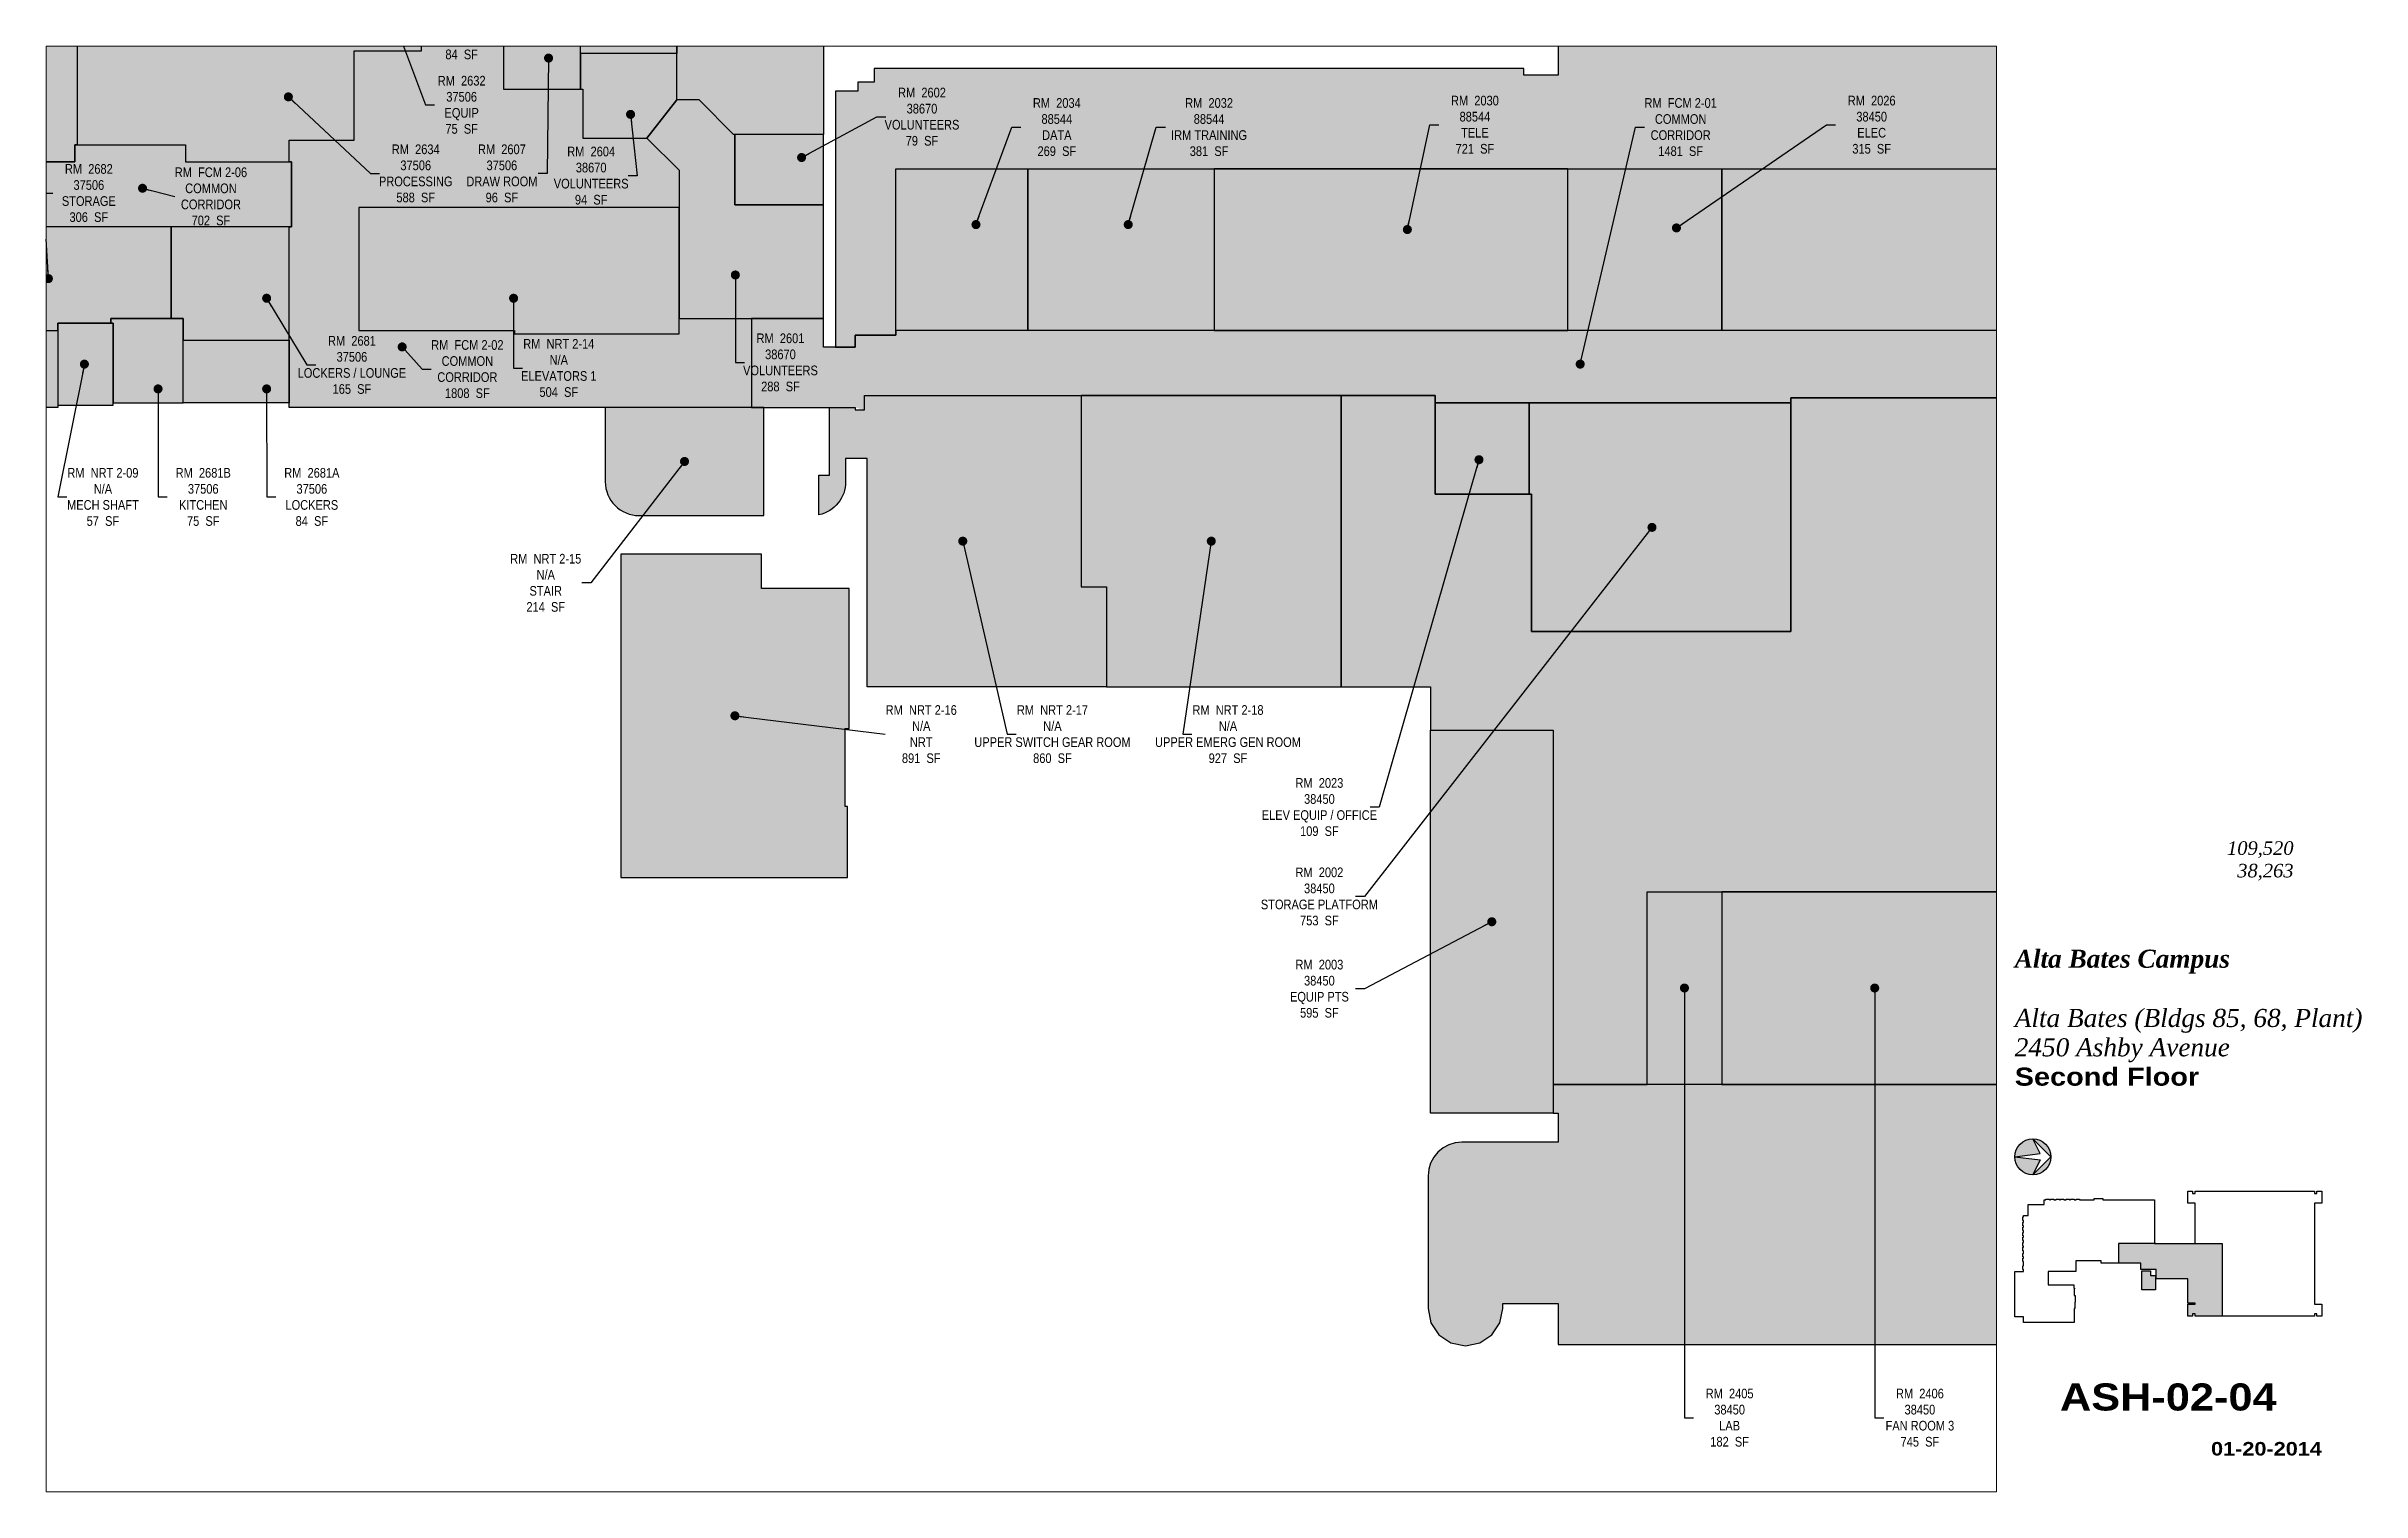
# Paper-space layout '04' of a CAD drawing. Header units: inches. Extents: x 0.9 to 17, y 0.5 to 10.5.
# The model-space entities are those that its viewports show. They can reach past a viewport. Long polylines and large blocks are cut down to what shows.
import ezdxf
from ezdxf.enums import TextEntityAlignment as Align

# ---------------------------------------------------------------- set-up
doc = ezdxf.new("R2010")
doc.units = ezdxf.units.IN
doc.header["$MEASUREMENT"] = 0
for name, color, linetype in [('0-LABEL', 3, 'Continuous'), ('1-NRT', 200, 'Continuous'), ('1-NRT-PTN', 253, 'Continuous'), ('3-FCM', 190, 'Continuous'), ('3-FCM-PTN', 9, 'Continuous'), ('4-OCC', 6, 'Continuous'), ('4-OCC-PTN', 95, 'Continuous'), ('T-5', 5, 'Continuous'), ('T-8', 8, 'Continuous')]:
    doc.layers.add(name, color=color, linetype=linetype)
doc.layers.add('T-VWPRT', color=1, linetype='Continuous', plot=False)
doc.styles.add('ArialB', font='')
doc.styles.add('ArialN', font='ARIALN.TTF')
doc.styles.add('TimesI', font='timesi.ttf')
doc.styles.add('TimesIB', font='timesbi.ttf')
doc.styles.get('ArialB').set_extended_font_data('Arial Black')
doc.dimstyles.new('AB-195', dxfattribs={"dimscale": 195, "dimtxt": 0.070312, "dimasz": 0.0625, "dimexe": 0.0625, "dimexo": 0.125, "dimgap": 0.25, "dimtad": 0, "dimdec": 4, "dimrnd": 0.0625, "dimzin": 0, "dimdsep": 46, "dimlunit": 4, "dimtxsty": 'ArialN', "dimblk": 'ARCHTICK', "dimcen": 0.0625, "dimclrd": 256, "dimclre": 256, "dimclrt": 256, "dimadec": 0, "dimazin": 0, "dimtfac": 1, "dimtdec": 4, "dimtofl": 0, "dimtmove": 2, "dimatfit": 3, "dimldrblk": 'DOT', "dimfxl": 0, "dimfrac": 2, "dimtolj": 1, "dimtzin": 0, "dimlwd": -1, "dimlwe": -1, "dimarcsym": 0})

# ---------------------------------------------------------------- blocks, each defined once
blk = doc.blocks.new('n-arrow')
h = blk.add_hatch(color=256)
h.paths.add_polyline_path([(0, 0.125), (0.125, 0, 0.414214)])
h.paths.add_polyline_path([(0, 0.125, 0.414214), (-0.125, 0), (0.051, 0.022)])
h = blk.add_hatch(color=256)
h.paths.add_polyline_path([(0.051, -0.022), (-0.125, 0, 0.414214), (0, -0.125)])
h.paths.add_polyline_path([(0.125, 0), (0, -0.125, 0.414214)])
for p, q in [((-0.125, 0), (0.051, 0.022)), ((-0.125, 0), (0.051, -0.022)), ((0, 0.125), (0.125, 0)), ((0.051, 0.022), (0, 0.125)), ((0, -0.125), (0.125, 0)), ((0.051, -0.022), (0, -0.125))]:
    blk.add_line(p, q)
blk.add_circle((0, 0), 0.125)
blk = doc.blocks.new('AB-TB-text')
for tag, style, p in [('GROSS', 'TimesI', (1.93, 4.406)), ('USEABLE', 'TimesI', (1.93, 4.25)), ('DATE', 'ArialB', (2.125, 0.25))]:
    blk.add_attdef(tag, text='', height=0.0938, dxfattribs=dict(style=style)).set_placement(p, align=Align.RIGHT)
for tag, style, p in [('CAMPUS', 'TimesIB', (0, 3.75)), ('PAVILION', 'TimesI', (0, 3.547)), ('BUILDING', 'TimesI', (0, 3.34)), ('STREET', 'TimesI', (0, 3.137)), ('FLOOR', 'ArialB', (0, 2.934))]:
    blk.add_attdef(tag, text='', height=0.125, dxfattribs=dict(style=style)).set_placement(p, align=Align.TOP_LEFT)
at = {"style": 'ArialB'}
blk.add_attdef('DWG#', text='', height=0.188, dxfattribs=at).set_placement((1.062, 0.749), align=Align.TOP_CENTER)
blk = doc.blocks.new('_ArchTick')
at = {"const_width": 0.15}
blk.add_lwpolyline([(-0.5, -0.5), (0.5, 0.5)], dxfattribs=at)
blk = doc.blocks.new('_Dot')
at = {"lineweight": -2}
blk.add_line((-0.5, 0), (-1, 0), dxfattribs=at)
at = {"const_width": 0.5}
blk.add_lwpolyline([(-0.25, 0, 1), (0.25, 0, 1)], format="xyb", close=True, dxfattribs=at)

msp = doc.modelspace()

# ---------------------------------------------------------------- hatches: boundary and pattern name
at = {"layer": '1-NRT-PTN'}
for points in [[(6638.3, 4072), (6638.3, 4328.7), (7242.8, 4328.7), (7242.8, 4072), (7480, 4072), (7480, 4410), (7610, 4410, 0.414203), (7655.5, 4455.5), (7655.5, 4634.2, 1.066903), (7555.2, 4627.7), (7480, 4627.7), (7480, 4683), (4646, 4683), (4646, 4627.7), (4570.8, 4627.7, 1.06688), (4470.5, 4634.3), (4470.5, 4455.5, 0.414214), (4516, 4410), (4646, 4410), (4646, 4325.5), (4954.8, 4325.5), (5565.8, 4325.5), (5565.8, 4124), (5487.8, 4124), (5487.8, 4072), (4954.8, 4072), (4954.8, 4325.5), (4646, 4325.5), (4646, 3431.7), (4600, 3431.7), (4600, 3440.5), (3723, 3440.5), (3723, 3422), (3701, 3422), (3701, 3410), (3671, 3410), (3671, 3087.2), (3671, 3064.7), (3697.5, 3064.7), (3697.5, 3080.7), (3752.3, 3080.7), (3752.3, 3305), (4182, 3305), (5552.8, 3305), (5552.8, 3165.2), (5546.3, 3165.2), (5546.3, 3080.7), (5552.8, 3080.7), (5923.3, 3080.7), (5923.3, 3201), (6105.2, 3201), (6105.2, 3068.7), (6209.3, 3068.7), (6209.3, 3305), (6524.5, 3305), (6524.5, 2996.2), (6209.3, 2996.2), (4960.2, 2996.2), (4960.2, 2681), (4610.3, 2681), (4610.3, 2759), (4610.3, 2812.6), (4610.3, 2866.2), (4480.3, 2866.2), (4480.3, 2999.5), (4353.5, 2999.5), (4353.5, 2606.2), (4473.8, 2606.2), (4473.8, 2547.7), (4639.5, 2547.7), (4639.5, 2070), (4766.3, 2070), (4766.3, 2330), (5279.8, 2330), (5279.8, 2070), (4766.3, 2070), (4639.5, 2070), (4639.5, 2031), (4646, 2031), (4646, 1992), (4516, 1992, 0.414214), (4470.5, 1946.5), (4470.5, 1767.7, 1.066919), (4570.8, 1774.2), (4646, 1774.2), (4646, 1719), (5858.3, 1719), (5858.3, 2070), (5858.3, 2330), (6475.8, 2330), (6475.8, 2070), (5858.3, 2070), (5858.3, 1719), (7480, 1719), (7480, 1774.2), (7555.2, 1774.2, 1.066919), (7655.5, 1767.7), (7655.5, 1946.5, 0.414214), (7610, 1992), (7480, 1992), (7480, 2690.7), (7307.8, 2690.7), (6534.3, 2690.7), (6534.3, 2957.2), (7307.8, 2957.2), (7307.8, 2690.7), (7480, 2690.7), (7480, 4072), (7242.8, 4072)], [(3453.3, 3253), (3027.5, 3253), (3027.5, 3087.2), (3237.3, 3087.2), (3237.3, 3082.8), (3459.7, 3082.8), (3459.7, 3253)], [(2621.3, 3097), (2621.3, 2986.5), (2696, 2986.5), (2696, 3097)], [(4002.5, 2999.5), (3710, 2999.5), (3710, 2980), (3697.5, 2980), (3697.5, 2983.2), (3662.5, 2983.2), (3662.5, 2914.5), (3662.5, 2892), (3648.5, 2892), (3648.5, 2838.5, 0.353866), (3684.5, 2883), (3684.5, 2914.5), (3713.3, 2914.5), (3713.3, 2606.2), (4036.6, 2606.2), (4036.6, 2741.1), (4002.5, 2741.1)], [(4353.5, 2999.5), (4002.5, 2999.5), (4002.5, 2741.1), (4036.6, 2741.1), (4036.6, 2606.2), (4353.5, 2606.2)], [(3571, 2739), (3571, 2785.5), (3381, 2785.5), (3381, 2349), (3687, 2349), (3687, 2445), (3684, 2445), (3684, 2550), (3689, 2550), (3689, 2739)]]:
    msp.add_hatch(color=256, dxfattribs=at).paths.add_polyline_path(points)
h = msp.add_hatch(color=256, dxfattribs=at)
edge = h.paths.add_edge_path()
edge.add_line((3405.5, 2837.5), (3574, 2837.5))
edge.add_line((3574, 2837.5), (3574, 2898.5))
edge.add_line((3574, 2898.5), (3574, 2911))
edge.add_line((3574, 2911), (3574, 2983.2))
edge.add_line((3574, 2983.2), (3360, 2983.2))
edge.add_line((3360, 2983.2), (3360, 2976.7))
edge.add_line((3360, 2976.7), (3360, 2913))
edge.add_line((3360, 2913), (3360, 2883))
edge.add_arc((3405.5, 2883), 45.5, 179.9999, 270)
at = {"layer": '3-FCM-PTN'}
for points in [[(3063.3, 4150), (3063.3, 4231.2), (3222.5, 4231.2), (3222.5, 4091.5), (3216, 4091.5), (3216, 3851), (3222.5, 3851), (3222.5, 3740.5), (3355.8, 3740.5), (3355.8, 3639.7), (3222.8, 3639.7), (3222.8, 3412.8), (3329.8, 3412.8), (3329.8, 3346.8), (3416.3, 3346.8), (3459.7, 3303.3), (3459.7, 3253), (3027.5, 3253), (3027.5, 3087.2), (3237.3, 3087.2), (3237.3, 3082.8), (3459.7, 3082.8), (3459.7, 3103.5), (3557.2, 3103.5), (3557.2, 2983.2), (2933.3, 2983.2), (2933.3, 3227), (2936.5, 3227), (2936.5, 3314.7), (2933.3, 3314.7), (2933.3, 3344), (3021, 3344), (3021, 3464.2), (3112, 3464.2), (3112, 4150)], [(2936.5, 3314.7), (2936.5, 3227), (2296.3, 3227), (2296.3, 3214), (2257.3, 3214), (2257.3, 3227), (1968, 3227), (1968, 3337.5), (2107.8, 3337.5), (2107.8, 3334.2), (2416.5, 3334.2), (2416.5, 3337.5), (2572.5, 3337.5), (2572.5, 3314.7), (2644, 3314.7), (2644, 3337.5), (2793.5, 3337.5), (2793.5, 3314.7)], [(3752.3, 3087.2), (3752.3, 3080.7), (3697.5, 3080.7), (3697.5, 3064.7), (3654.8, 3064.7), (3654.8, 3103.5), (3557.2, 3103.5), (3557.2, 2983.2), (3574, 2983.2), (3654.8, 2983.2), (3697.5, 2983.2), (3710, 2980), (3710, 2999.5), (4480.3, 2999.5), (4480.3, 2989.7), (4960.2, 2989.7), (4960.2, 2996.2), (5894, 2996.2), (5894, 3080.7), (5890.8, 3080.7), (5546.3, 3080.7), (5546.3, 3087.2)]]:
    msp.add_hatch(color=256, dxfattribs=at).paths.add_polyline_path(points)
at = {"layer": '4-OCC-PTN'}
for color, points in [(181, [(2569.3, 3464.2), (2263.8, 3464.2), (2263.8, 3461), (1977.8, 3461), (1977.8, 3948.5), (1977.8, 3951.7), (2566, 3951.7), (2569.2, 3951.7), (2569.2, 4120.7), (2644, 4120.7), (2647.3, 4120.7), (2647.3, 3337.5), (2644, 3337.5), (2644, 3314.7), (2572.5, 3314.7), (2572.5, 3337.5), (2569.3, 3337.5)]), (63, [(3449.3, 3461), (3326.5, 3461), (3326.5, 3546.5), (3309, 3546.5), (3309, 3639.7), (3355.8, 3639.7), (3355.8, 3643), (3453.3, 3643), (3453.3, 3598), (3456.5, 3598), (3456.5, 3461)]), (63, [(3533.1, 3351.7), (3486.6, 3398.3), (3456.5, 3398.3), (3456.5, 3401.5), (3456.5, 3461), (3456.5, 3598), (3511.8, 3598), (3511.8, 3600.7), (3654.8, 3600.7), (3654.8, 3351.7)]), (36, [(2647.3, 3539), (2647.3, 3337.5), (2793.5, 3337.5), (2793.5, 3314.7), (2933.3, 3314.7), (2933.3, 3344), (3021, 3344), (3021, 3464.2), (3112, 3464.2), (3112, 3539)]), (36, [(3326.5, 3412.8), (3326.5, 3546.5), (3222.8, 3546.5), (3222.8, 3412.8)]), (63, [(3326.5, 3461), (3326.5, 3412.8), (3329.8, 3412.8), (3329.8, 3346.8), (3416.3, 3346.8), (3456.5, 3398.3), (3456.5, 3461)]), (63, [(3416.3, 3346.8), (3459.7, 3303.3), (3459.7, 3103.5), (3654.8, 3103.5), (3654.8, 3256.7), (3535, 3256.7), (3535, 3351.7), (3533.1, 3351.7), (3486.6, 3398.3), (3456.5, 3398.3)]), (63, [(3535, 3351.7), (3535, 3260), (3535, 3256.7), (3654.8, 3256.7), (3654.8, 3351.7)]), (61, [(3752.3, 3305), (3930.2, 3305), (3930.2, 3087.2), (3752.3, 3087.2)]), (61, [(3930.2, 3305), (4182, 3305), (4182, 3087.2), (3930.2, 3087.2)]), (61, [(4182, 3305), (4182, 3087.2), (4659, 3087.2), (4659, 3305)]), (55, [(4659, 3305), (4867, 3305), (4867, 3087.2), (4659, 3087.2)]), (55, [(4867, 3305), (5552.8, 3305), (5552.8, 3165.2), (5546.3, 3165.2), (5546.3, 3087.2), (4867, 3087.2)]), (36, [(2442.5, 3227), (2442.5, 3113), (2468.2, 3087.2), (2474, 3087.2), (2478.3, 3087.2), (2621.3, 3087.2), (2621.3, 3097), (2692.8, 3097), (2692.8, 3100.2), (2692.8, 3103.5), (2771, 3103.5), (2774.3, 3103.5), (2774.3, 3227)]), (36, [(2774.3, 3227), (2774.3, 3103.5), (2790.3, 3103.5), (2790.3, 3074.2), (2933.3, 3074.2), (2933.3, 3227)]), (36, [(2692.8, 3103.5), (2692.8, 3097), (2696, 3097), (2696, 2989.7), (2790.3, 2989.7), (2790.3, 3103.5)]), (36, [(2478.3, 3087.2), (2621.3, 3087.2), (2621.3, 2983.2), (2478.3, 2983.2)]), (36, [(2826.8, 3074.2), (2933.3, 3074.2), (2933.3, 2989.7), (2790.3, 2989.7), (2790.3, 3074.2)]), (55, [(4564.8, 2989.7), (4480.3, 2989.7), (4480.3, 2866.2), (4607, 2866.2), (4607, 2989.7)]), (55, [(4610.3, 2866.2), (4610.3, 2681), (4960.2, 2681), (4960.2, 2989.7), (4607, 2989.7), (4607, 2866.2)]), (55, [(4473.8, 2547.7), (4639.5, 2547.7), (4639.5, 2031), (4473.8, 2031)]), (55, [(4867, 2330), (4867, 2070), (4766.3, 2070), (4766.3, 2330)]), (55, [(4867, 2330), (4867, 2070), (5279.8, 2070), (5279.8, 2330)])]:
    msp.add_hatch(color=color, dxfattribs=at).paths.add_polyline_path(points)

# ---------------------------------------------------------------- linework, layer by layer
at = {"layer": '1-NRT'}
for points in [[(4646, 4325.5), (4646, 3431.7), (4600, 3431.7), (4600, 3440.5), (3723, 3440.5), (3723, 3422), (3701, 3422), (3701, 3410), (3671, 3410), (3671, 3087.2), (3671, 3064.7), (3697.5, 3064.7), (3697.5, 3080.7), (3752.3, 3080.7), (3752.3, 3305), (4182, 3305), (4182, 3305), (5552.8, 3305)], [(6209.3, 2996.2), (4960.2, 2996.2), (4960.2, 2681), (4610.3, 2681), (4610.3, 2759), (4610.3, 2812.6), (4610.3, 2866.2), (4480.3, 2866.2), (4480.3, 2999.5), (4353.5, 2999.5), (4353.5, 2999.5), (4353.5, 2606.2), (4473.8, 2606.2), (4473.8, 2547.7), (4639.5, 2547.7), (4639.5, 2070), (4639.5, 2070), (4766.3, 2070), (4766.3, 2330), (5279.8, 2330)]]:
    msp.add_lwpolyline(points, dxfattribs=at)
msp.add_lwpolyline([(5279.8, 2070), (4766.3, 2070), (4639.5, 2070), (4639.5, 2031), (4646, 2031), (4646, 1992), (4516, 1992, 0.414214), (4470.5, 1946.5), (4470.5, 1767.7, 1), (4571.3, 1767.7), (4571.3, 1774.2), (4646, 1774.2), (4646, 1719), (5858.3, 1719)], format="xyb", dxfattribs=at)
for points in [[(3453.3, 3253), (3027.5, 3253), (3027.5, 3087.2), (3237.3, 3087.2), (3237.3, 3082.8), (3459.7, 3082.8), (3459.7, 3253)], [(2621.3, 3097), (2621.3, 2986.5), (2696, 2986.5), (2696, 3097)], [(4036.6, 2606.2), (4353.5, 2606.2), (4353.5, 2999.5), (4002.5, 2999.5), (4002.5, 2741.1), (4036.6, 2741.1)], [(3571, 2739), (3571, 2785.5), (3381, 2785.5), (3381, 2349), (3687, 2349), (3687, 2445), (3684, 2445), (3684, 2550), (3689, 2550), (3689, 2739)]]:
    msp.add_lwpolyline(points, close=True, dxfattribs=at)
for points in [[(3405.5, 2837.5), (3574, 2837.5), (3574, 2898.5), (3574, 2911), (3574, 2983.2), (3360, 2983.2), (3360, 2976.7), (3360, 2976.7), (3360, 2913), (3360, 2913), (3360, 2883, 0.414214)], [(3648.5, 2838.5), (3648.5, 2892), (3662.5, 2892), (3662.5, 2914.5), (3662.5, 2983.2), (3697.5, 2983.2), (3697.5, 2980), (3710, 2980), (3710, 2999.5), (4002.5, 2999.5), (4002.5, 2741.1), (4036.6, 2741.1), (4036.6, 2606.2), (3713.3, 2606.2), (3713.3, 2914.5), (3684.5, 2914.5), (3684.5, 2883, -0.353866)]]:
    msp.add_lwpolyline(points, format="xyb", close=True, dxfattribs=at)
at = {"layer": '3-FCM'}
msp.add_lwpolyline([(3222.8, 3639.7), (3222.8, 3412.8), (3329.8, 3412.8), (3329.8, 3346.8), (3416.3, 3346.8), (3459.7, 3303.3), (3459.7, 3253), (3027.5, 3253), (3027.5, 3087.2), (3237.3, 3087.2), (3237.3, 3082.8), (3459.7, 3082.8), (3459.7, 3103.5), (3557.2, 3103.5), (3557.2, 2983.2), (2933.3, 2983.2), (2933.3, 3227), (2936.5, 3227), (2936.5, 3314.7), (2933.3, 3314.7), (2933.3, 3344), (3021, 3344), (3021, 3464.2), (3112, 3464.2), (3112, 4150)], dxfattribs=at)
for points in [[(2936.5, 3314.7), (2936.5, 3227), (2296.3, 3227), (2296.3, 3214), (2257.3, 3214), (2257.3, 3227), (1968, 3227), (1968, 3337.5), (2107.8, 3337.5), (2107.8, 3334.2), (2416.5, 3334.2), (2416.5, 3337.5), (2572.5, 3337.5), (2572.5, 3314.7), (2644, 3314.7), (2644, 3337.5), (2793.5, 3337.5), (2793.5, 3314.7)], [(5894, 3080.7), (5890.8, 3080.7), (5546.3, 3080.7), (5546.3, 3087.2), (3752.3, 3087.2), (3752.3, 3080.7), (3697.5, 3080.7), (3697.5, 3064.7), (3654.8, 3064.7), (3654.8, 3103.5), (3557.2, 3103.5), (3557.2, 2983.2), (3574, 2983.2), (3654.8, 2983.2), (3697.5, 2983.2), (3697.5, 2980), (3710, 2980), (3710, 2999.5), (4480.3, 2999.5), (4480.3, 2989.7), (4960.2, 2989.7), (4960.2, 2996.2), (5894, 2996.2), (5894, 3080.7)]]:
    msp.add_lwpolyline(points, close=True, dxfattribs=at)
at = {"layer": '4-OCC'}
for points in [[(2569.3, 3464.2), (2263.8, 3464.2), (2263.8, 3461), (1977.8, 3461), (1977.8, 3948.5), (1977.8, 3951.7), (2566, 3951.7), (2569.2, 3951.7), (2569.2, 4120.7), (2644, 4120.7), (2647.3, 4120.7), (2647.3, 3337.5), (2644, 3337.5), (2644, 3314.7), (2572.5, 3314.7), (2572.5, 3337.5), (2569.3, 3337.5), (2569.3, 3464.2)], [(3449.3, 3461), (3326.5, 3461), (3326.5, 3546.5), (3309, 3546.5), (3309, 3639.7), (3355.8, 3639.7), (3355.8, 3643), (3453.3, 3643), (3453.3, 3598), (3456.5, 3598), (3456.5, 3461)], [(2647.3, 3539), (2647.3, 3337.5), (2793.5, 3337.5), (2793.5, 3314.7), (2933.3, 3314.7), (2933.3, 3344), (3021, 3344), (3021, 3464.2), (3112, 3464.2), (3112, 3539)], [(3326.5, 3412.8), (3326.5, 3546.5), (3222.8, 3546.5), (3222.8, 3412.8)], [(3326.5, 3461), (3326.5, 3412.8), (3329.8, 3412.8), (3329.8, 3346.8), (3416.3, 3346.8), (3456.5, 3398.3), (3456.5, 3461)], [(3416.3, 3346.8), (3459.7, 3303.3), (3459.7, 3103.5), (3654.8, 3103.5), (3654.8, 3256.7), (3535, 3256.7), (3535, 3351.7), (3533.1, 3351.7), (3486.6, 3398.3), (3456.5, 3398.3)], [(3535, 3351.7), (3535, 3260), (3535, 3256.7), (3654.8, 3256.7), (3654.8, 3351.7)], [(3752.3, 3305), (3930.2, 3305), (3930.2, 3087.2), (3752.3, 3087.2)], [(3930.2, 3305), (4182, 3305), (4182, 3087.2), (3930.2, 3087.2)], [(4182, 3305), (4182, 3087.2), (4659, 3087.2), (4659, 3305), (4182, 3305)], [(4659, 3305), (4867, 3305), (4867, 3087.2), (4659, 3087.2)], [(4867, 3305), (5552.8, 3305), (5552.8, 3165.2), (5546.3, 3165.2), (5546.3, 3087.2), (4867, 3087.2)], [(2442.5, 3227), (2442.5, 3113), (2468.2, 3087.2), (2474, 3087.2), (2478.3, 3087.2), (2621.3, 3087.2), (2621.3, 3097), (2692.8, 3097), (2692.8, 3100.2), (2692.8, 3103.5), (2771, 3103.5), (2774.3, 3103.5), (2774.3, 3227)], [(2774.3, 3227), (2774.3, 3103.5), (2790.3, 3103.5), (2790.3, 3074.2), (2933.3, 3074.2), (2933.3, 3227)], [(2692.8, 3103.5), (2692.8, 3097), (2696, 3097), (2696, 2989.7), (2790.3, 2989.7), (2790.3, 3103.5)], [(2478.3, 3087.2), (2621.3, 3087.2), (2621.3, 2983.2), (2478.3, 2983.2)], [(2826.8, 3074.2), (2933.3, 3074.2), (2933.3, 2989.7), (2790.3, 2989.7), (2790.3, 3074.2)], [(4564.8, 2989.7), (4480.3, 2989.7), (4480.3, 2866.2), (4607, 2866.2), (4607, 2989.7)], [(4607, 2989.7), (4607, 2866.2), (4610.3, 2866.2), (4610.3, 2681), (4960.2, 2681), (4960.2, 2989.7)], [(4473.8, 2547.7), (4639.5, 2547.7), (4639.5, 2031), (4473.8, 2031)], [(4867, 2330), (4867, 2070), (4766.3, 2070), (4766.3, 2330)], [(4867, 2330), (4867, 2070), (5279.8, 2070), (5279.8, 2330)]]:
    msp.add_lwpolyline(points, close=True, dxfattribs=at)
msp.add_lwpolyline([(3533.1, 3351.7), (3486.6, 3398.3), (3456.5, 3398.3), (3456.5, 3401.5), (3456.5, 3461), (3456.5, 3598), (3511.8, 3598), (3511.8, 3600.7), (3654.8, 3600.7), (3654.8, 3351.7), (3533.1, 3351.7)], dxfattribs=at)

# ---------------------------------------------------------------- texts
at = {"layer": '0-LABEL', "char_height": 13, "attachment_point": 5, "style": 'ArialN'}
for s, insert in [('RM  2603\\P38670\\PVOLUNTEERS\\P325  SF', (3805.5, 3515)), ('RM  2630\\P37506\\PDRAW ROOM\\P84  SF', (3166.2, 3492)), ('RM  2632\\P37506\\PEQUIP\\P75  SF', (3166.2, 3391.5)), ('RM  2602\\P38670\\PVOLUNTEERS\\P79  SF', (3787.5, 3375.5)), ('RM  2034\\P88544\\PDATA\\P269  SF', (3969.5, 3361.5)), ('RM  2032\\P88544\\PIRM TRAINING\\P381  SF', (4175, 3361.5)), ('RM  2030\\P88544\\PTELE\\P721  SF', (4533.8, 3364.7)), ('RM  FCM 2-01\\PCOMMON\\PCORRIDOR\\P1481  SF', (4811.5, 3361.5)), ('RM  2026\\P38450\\PELEC\\P315  SF', (5069.3, 3364.7)), ('RM  2634\\P37506\\PPROCESSING\\P588  SF', (3104.2, 3299)), ('RM  2607\\P37506\\PDRAW ROOM\\P96  SF', (3220.5, 3299)), ('RM  2604\\P38670\\PVOLUNTEERS\\P94  SF', (3341, 3296)), ('RM  2682\\P37506\\PSTORAGE\\P306  SF', (2663, 3272.5)), ('RM  FCM 2-06\\PCOMMON\\PCORRIDOR\\P702  SF', (2827.8, 3268)), ('RM  2681\\P37506\\PLOCKERS / LOUNGE\\P165  SF', (3018.1, 3040.6)), ('RM  FCM 2-02\\PCOMMON\\PCORRIDOR\\P1808  SF', (3173.9, 3035)), ('RM  NRT 2-14\\PN/A\\PELEVATORS 1\\P504  SF', (3297.3, 3036.5)), ('RM  2601\\P38670\\PVOLUNTEERS\\P288  SF', (3596.5, 3044)), ('RM  NRT 2-09\\PN/A\\PMECH SHAFT\\P57  SF', (2682, 2862.5)), ('RM  2681B\\P37506\\PKITCHEN\\P75  SF', (2817.4, 2862.5)), ('RM  2681A\\P37506\\PLOCKERS\\P84  SF', (2964, 2862.5)), ('RM  NRT 2-15\\PN/A\\PSTAIR\\P214  SF', (3279.7, 2746.6)), ('RM  NRT 2-16\\PN/A\\PNRT\\P891  SF', (3786.5, 2542.5)), ('RM  NRT 2-17\\PN/A\\PUPPER SWITCH GEAR ROOM\\P860  SF', (3963.6, 2542.5)), ('RM  NRT 2-18\\PN/A\\PUPPER EMERG GEN ROOM\\P927  SF', (4200.5, 2542.5)), ('RM  2023\\P38450\\PELEV EQUIP / OFFICE\\P109  SF', (4323.9, 2444.1)), ('RM  2002\\P38450\\PSTORAGE PLATFORM\\P753  SF', (4323.9, 2323.5)), ('RM  2003\\P38450\\PEQUIP PTS\\P595  SF', (4323.9, 2199)), ('RM  2405\\P38450\\PLAB\\P182  SF', (4877.6, 1620.3)), ('RM  2406\\P38450\\PFAN ROOM 3\\P745  SF', (5134.4, 1620.3))]:
    msp.add_mtext(s, dxfattribs=dict(at, insert=insert))

# ---------------------------------------------------------------- leaders
at = {"layer": '0-LABEL', "annotation_type": 0, "has_hookline": 1}
for points, hookline_direction, text_width in [([(3047, 3580.3), (3117.3, 3391.5), (3129.5, 3391.5)], 0, 62.6), ([(3614.6, 3487.6), (3756.8, 3515)], 0, 100.1), ([(3283.5, 3454.6), (3281.4, 3299), (3269.3, 3299)], 1, 93.7), ([(2932.3, 3402.3), (3043.3, 3299), (3055.5, 3299)], 0, 97.2), ([(3394.2, 3378.7), (3403.2, 3296), (3391, 3296)], 1, 100.1), ([(3625, 3320.5), (3726.6, 3375.5), (3738.8, 3375.5)], 0, 100.1), ([(3860.4, 3230), (3908.6, 3361.5), (3920.8, 3361.5)], 0, 62.7), ([(4065.9, 3230), (4103.8, 3361.5), (4116, 3361.5)], 0, 100.3), ([(4442.6, 3223.3), (4472.9, 3364.7), (4485.1, 3364.7)], 0, 62.7), ([(4675.9, 3041.7), (4750.6, 3361.5), (4762.8, 3361.5)], 0, 93.7), ([(4805.8, 3225.5), (5008.3, 3364.7), (5020.5, 3364.7)], 0, 62.7), ([(2735.5, 3279), (2779, 3268)], 0, 95.8), ([(2608.4, 3157.1), (2602.1, 3272.5), (2614.3, 3272.5)], 0, 71.3), ([(3535.6, 3162), (3535.6, 3044), (3547.8, 3044)], 0, 100.1), ([(2903, 3130.6), (2957.2, 3040.6), (2969.3, 3040.6)], 0, 144.6), ([(3236.3, 3130.6), (3236.3, 3036.5), (3248.5, 3036.5)], 0, 97.9), ([(3085.9, 3065), (3112.9, 3035), (3125.1, 3035)], 0, 95.7), ([(2657, 3041.7), (2621.1, 2862.5), (2633.3, 2862.5)], 0, 95.4), ([(2756.4, 3008.3), (2756.4, 2862.5), (2768.6, 2862.5)], 0, 72.6), ([(2903, 3008.3), (2903.1, 2862.5), (2915.3, 2862.5)], 0, 73.4), ([(3467, 2910.4), (3340.6, 2746.6), (3328.4, 2746.6)], 1, 94.2), ([(4539.3, 2912.8), (4404.5, 2444.1), (4392.3, 2444.1)], 1, 153.6), ([(4772.8, 2821.5), (4384.8, 2323.5), (4372.6, 2323.5)], 1, 156.3), ([(3842.6, 2802.9), (3902.6, 2542.5), (3914.8, 2542.5)], 0, 208.7), ([(4178, 2802.9), (4139.6, 2542.5), (4151.8, 2542.5)], 0, 194.7), ([(3535, 2567.3), (3737.8, 2542.5)], 0, 94.1), ([(4556.6, 2289.4), (4384.8, 2199), (4372.6, 2199)], 1, 77.5), ([(4816.6, 2200), (4816.7, 1620.3), (4828.9, 1620.3)], 0, 62.8), ([(5073.4, 2200), (5073.4, 1620.3), (5085.6, 1620.3)], 0, 90.7)]:
    msp.add_leader(points, dimstyle='AB-195', dxfattribs=dict(at, hookline_direction=hookline_direction, text_width=text_width))

psp = doc.layouts.new('04')

# ---------------------------------------------------------------- hatches: boundary and pattern name
at = {"layer": 'T-8'}
h = psp.add_hatch(color=256, dxfattribs=at)
h.paths.add_polyline_path([(15.998, 2.216), (15.811, 2.216), (15.801, 2.216), (15.537, 2.216), (15.281, 2.216), (15.281, 2.082), (15.316, 2.082), (15.436, 2.082), (15.436, 2.037), (15.54, 2.037), (15.54, 1.972), (15.761, 1.972), (15.761, 1.805), (15.763, 1.805), (15.811, 1.805), (15.811, 1.798), (15.76, 1.798), (15.76, 1.715), (15.793, 1.715), (15.793, 1.731), (15.811, 1.731), (15.811, 1.715), (15.998, 1.715)])
h.paths.add_polyline_path([(15.537, 1.996), (15.503, 1.996), (15.503, 2.029), (15.443, 2.029), (15.443, 1.897), (15.537, 1.897)], flags=17)

# ---------------------------------------------------------------- linework, layer by layer
for p, q in [((15.281, 2.216), (15.281, 2.082)), ((15.537, 2.216), (15.281, 2.216)), ((15.811, 2.216), (15.998, 2.216)), ((15.998, 2.216), (15.998, 1.715))]:
    psp.add_line(p, q, dxfattribs=at)
psp.add_lwpolyline([(14.623, 1.671), (14.623, 1.71), (14.562, 1.71), (14.562, 2.024), (14.622, 2.024), (14.622, 2.038), (14.619, 2.038), (14.619, 2.062), (14.622, 2.062), (14.622, 2.092), (14.619, 2.092), (14.619, 2.116), (14.622, 2.116), (14.622, 2.124), (14.619, 2.124), (14.619, 2.148), (14.622, 2.148), (14.622, 2.167), (14.619, 2.167), (14.619, 2.191), (14.622, 2.191), (14.622, 2.199), (14.619, 2.199), (14.619, 2.223), (14.622, 2.223), (14.622, 2.237), (14.619, 2.237), (14.619, 2.261), (14.622, 2.261), (14.622, 2.269), (14.619, 2.269), (14.619, 2.293), (14.622, 2.293), (14.622, 2.307), (14.619, 2.307), (14.619, 2.331), (14.622, 2.331), (14.622, 2.339), (14.619, 2.339), (14.619, 2.363), (14.622, 2.363), (14.622, 2.377), (14.619, 2.377), (14.619, 2.401), (14.622, 2.401), (14.622, 2.41), (14.656, 2.41), (14.656, 2.486), (14.766, 2.486), (14.766, 2.52), (14.778, 2.52), (14.778, 2.523), (14.802, 2.523), (14.802, 2.52), (14.81, 2.52), (14.81, 2.523), (14.833, 2.523), (14.833, 2.52), (14.848, 2.52), (14.848, 2.523), (14.872, 2.523), (14.872, 2.52), (14.879, 2.52), (14.879, 2.523), (14.903, 2.523), (14.903, 2.52), (14.918, 2.52), (14.918, 2.523), (14.941, 2.523), (14.941, 2.52), (14.949, 2.52), (14.949, 2.523), (14.973, 2.523), (14.973, 2.52), (14.987, 2.52), (14.987, 2.523), (15.011, 2.523), (15.011, 2.52), (15.111, 2.52), (15.111, 2.529), (15.173, 2.529), (15.173, 2.52), (15.325, 2.52), (15.325, 2.52), (15.491, 2.52), (15.491, 2.52), (15.53, 2.52), (15.53, 2.52), (15.53, 2.52), (15.53, 2.216), (15.537, 2.216), (15.801, 2.216), (15.801, 2.216), (15.811, 2.216), (15.811, 2.496), (15.76, 2.496), (15.76, 2.578), (15.793, 2.578), (15.793, 2.562), (15.811, 2.562), (15.811, 2.578), (16.637, 2.578), (16.637, 2.562), (16.654, 2.562), (16.654, 2.578), (16.688, 2.578), (16.688, 2.496), (16.637, 2.496), (16.637, 1.798), (16.688, 1.798), (16.688, 1.715), (16.654, 1.715), (16.654, 1.731), (16.637, 1.731), (16.637, 1.715), (15.811, 1.715), (15.811, 1.731), (15.793, 1.731), (15.793, 1.715), (15.76, 1.715), (15.76, 1.798), (15.811, 1.798), (15.811, 1.805), (15.763, 1.805), (15.761, 1.805), (15.761, 1.972), (15.54, 1.972), (15.54, 2.037), (15.436, 2.037), (15.436, 2.082), (15.316, 2.082), (15.161, 2.082), (15.161, 2.097), (14.987, 2.097), (14.984, 2.097), (14.984, 2.023), (14.796, 2.023), (14.794, 2.023), (14.794, 1.932), (14.972, 1.932), (14.972, 1.909), (14.976, 1.909), (14.976, 1.903), (14.973, 1.903), (14.973, 1.858), (14.981, 1.858), (14.981, 1.812), (14.978, 1.812), (14.978, 1.767), (14.973, 1.767), (14.973, 1.671), (14.623, 1.671)], dxfattribs=at)
psp.add_lwpolyline([(15.443, 2.029), (15.503, 2.029), (15.503, 1.996), (15.537, 1.996), (15.537, 1.897), (15.443, 1.897)], close=True, dxfattribs=at)

# ---------------------------------------------------------------- block references
at = {"layer": 'T-5'}
ref = psp.add_blockref('AB-TB-text', (14.562, 0.5), dxfattribs=at)
ref.add_attrib('DATE', '01-20-2014', dxfattribs={"layer": 'T-8', "height": 0.0938, "style": 'ArialB'}).set_placement((16.688, 0.75), align=Align.RIGHT)
ref.add_attrib('DWG#', 'ASH-02-04', dxfattribs={"layer": 'T-8', "height": 0.1875, "style": 'ArialB'}).set_placement((15.625, 1.249), align=Align.TOP_CENTER)
ref.add_attrib('GROSS', '109,520', dxfattribs={"layer": '0', "height": 0.0938, "style": 'TimesI'}).set_placement((16.492, 4.906), align=Align.RIGHT)
ref.add_attrib('USEABLE', '38,263', dxfattribs={"layer": '0', "height": 0.0938, "style": 'TimesI'}).set_placement((16.492, 4.75), align=Align.RIGHT)
ref.add_attrib('BUILDING', 'Alta Bates (Bldgs 85, 68, Plant)', dxfattribs={"layer": '0', "height": 0.125, "style": 'TimesI'}).set_placement((14.562, 3.84), align=Align.TOP_LEFT)
ref.add_attrib('STREET', '2450 Ashby Avenue', dxfattribs={"layer": '0', "height": 0.125, "style": 'TimesI'}).set_placement((14.562, 3.637), align=Align.TOP_LEFT)
ref.add_attrib('FLOOR', 'Second Floor', dxfattribs={"layer": 'T-8', "height": 0.125, "style": 'ArialB'}).set_placement((14.562, 3.434), align=Align.TOP_LEFT)
ref.add_attrib('CAMPUS', 'Alta Bates Campus', dxfattribs={"layer": '0', "height": 0.125, "style": 'TimesIB'}).set_placement((14.562, 4.25), align=Align.TOP_LEFT)
at = {"layer": 'T-8'}
psp.add_blockref('n-arrow', (14.687, 2.817), dxfattribs=at)

# ---------------------------------------------------------------- viewports
at = {"layer": 'T-VWPRT'}
psp.add_viewport(center=(7.687, 5.5), size=(13.5, 10), view_center_point=(3921.75, 2495.5), view_height=1950, dxfattribs=at)

doc.saveas('drawing.dxf')
